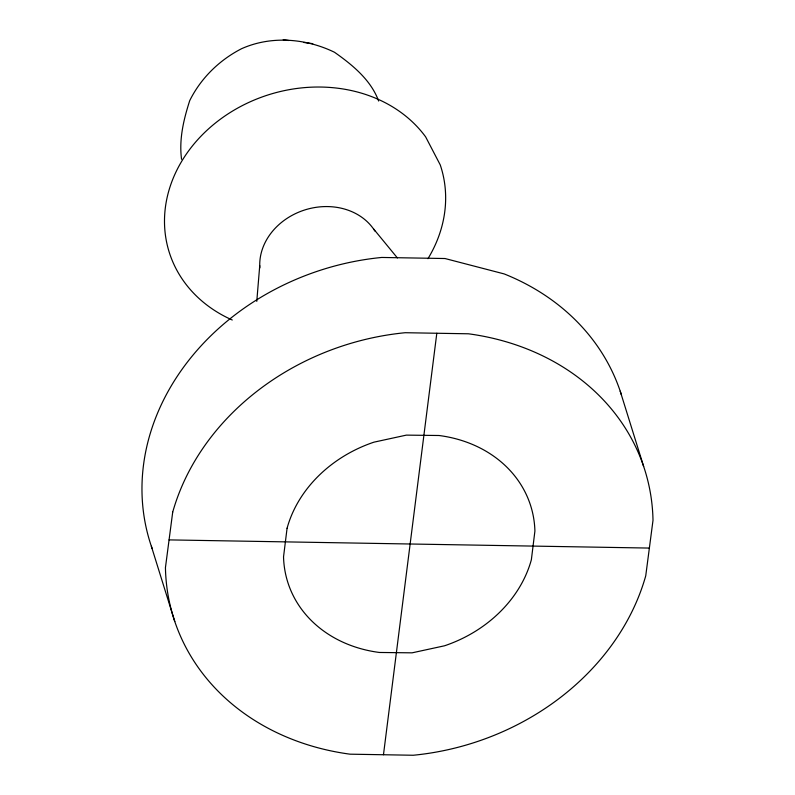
<?xml version="1.0" encoding="UTF-8"?>
<svg xmlns="http://www.w3.org/2000/svg" width="795" height="795" viewBox="0 0 795 795"><rect width="100%" height="100%" fill="white"/><g stroke="black" fill="none" stroke-linecap="round" stroke-linejoin="round"><path stroke-width="1.19" d="M256.775 301.375L259.736 265.619M383.468 754.743L436.813 333.254M378.639 101.035C370.937 79.947 352.344 64.822 334.476 52.251C305.777 38.309 271.145 35.497 241.62 48.684C219.41 60.042 200.807 78.238 189.717 100.637C183.625 119.648 178.905 139.214 181.558 159.298M169.067 539.894L649.376 548.073M303.799 42.453L312.753 43.665M283.199 39.75L288.684 40.505M397.391 257.928L372.954 228.175A61.732 52.241 -17.3 0 0 302.666 210.655A61.732 52.241 -17.3 0 0 259.836 267.905M620.219 391.19L643.652 466.456M151.348 546.245L174.781 621.511M373.62 229.109A61.732 52.241 -17.3 0 1 374.882 231.027M152.133 548.52A246.937 208.956 -17.3 0 1 381.759 257.451L444.991 258.524L504.189 273.927A246.937 208.956 -17.3 0 1 621.342 394.628M427.958 258.693A142.385 120.482 -17.3 0 0 440.241 164.893L425.643 136.879A142.385 120.482 -17.3 0 0 205.875 131.334A142.385 120.482 -17.3 0 0 232.279 320.007M287.075 528.248L283.537 556.858A127.329 107.742 -17.3 0 0 379.453 652.466L412.078 652.834L444.514 645.798A127.329 107.742 -17.3 0 0 531.368 559.72L534.906 531.1A127.329 107.742 -17.3 0 0 438.989 435.501L406.354 435.123L373.928 442.169A127.329 107.742 -17.3 0 0 287.075 528.248M172.704 512.149L165.439 567.63A246.937 208.956 -17.3 0 0 350.009 754.177L413.241 755.25A246.937 208.956 -17.3 0 0 645.739 575.819L653.003 520.327A246.937 208.956 -17.3 0 0 468.434 333.791L405.202 332.717A246.937 208.956 -17.3 0 0 172.704 512.149"/></g></svg>
